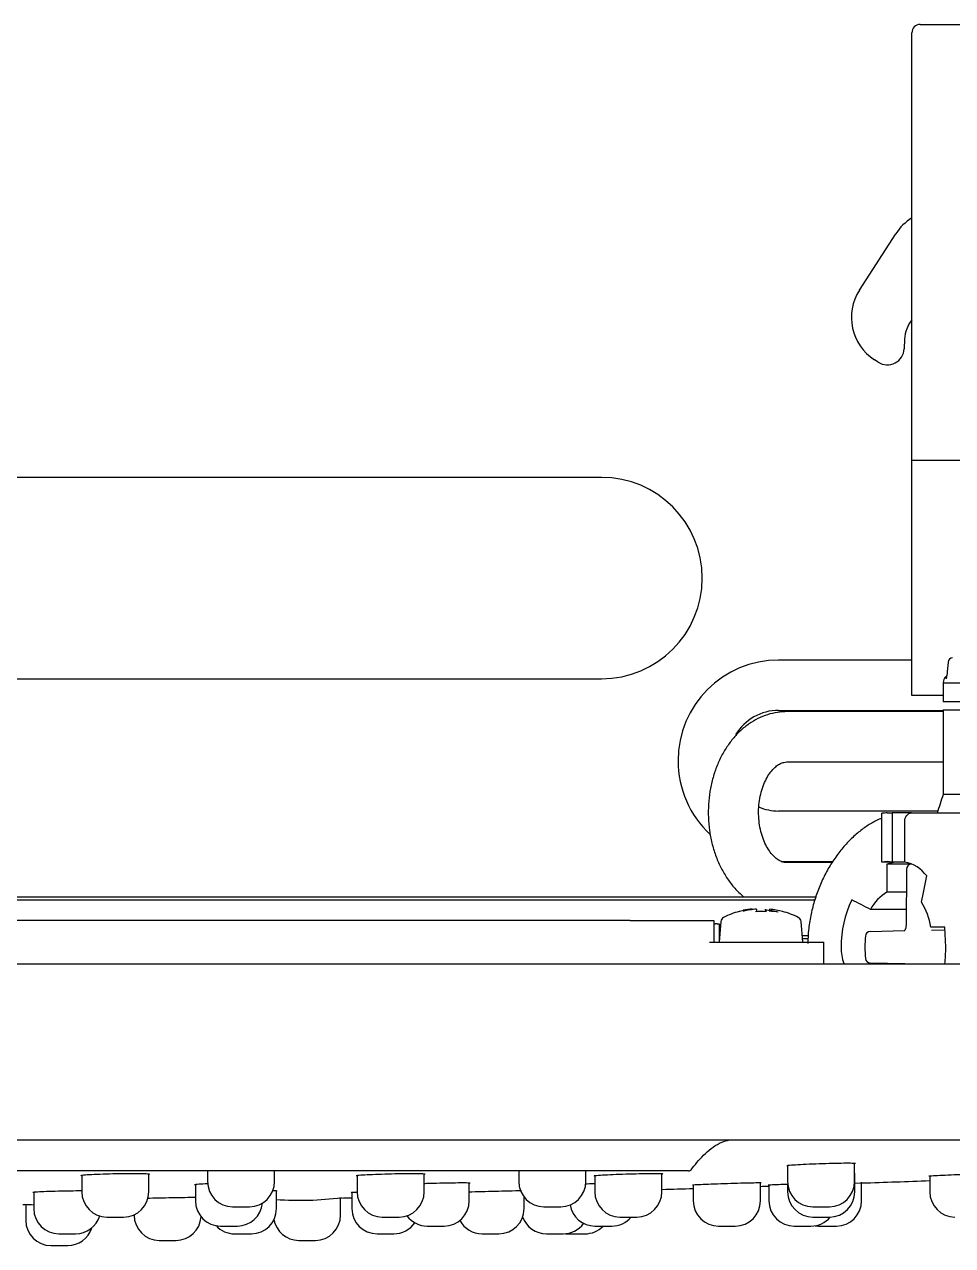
# Model space of a CAD drawing. Header units: millimetres. Extents: x -60 to 7633, y -2614 to 2146.
# Drawn here: x 7471.1 to 7526.4, y -2108.7 to -2035.9 of the extents above; entities that cross this region are included whole.
import ezdxf

# ---------------------------------------------------------------- set-up
doc = ezdxf.new("R2010")
doc.units = ezdxf.units.MM
doc.layers.get('0').update_dxf_attribs({"color": 250})

msp = doc.modelspace()

# ---------------------------------------------------------------- linework, layer by layer
at = {"linetype": 'Continuous'}
for p, q in [((7524.001, -2056.898), (7524.001, -2036.398)), ((7524.501, -2035.898), (7564.001, -2035.898)), ((7520.876, -2051.736), (7523.04, -2048.372)), ((7523.568, -2054.658), (7523.54, -2055.234)), ((7522, -2056.027), (7521.775, -2055.882)), ((7524.001, -2061.898), (7524.001, -2056.898)), ((7528.001, -2061.898), (7524.001, -2061.898)), ((7524.001, -2066.898), (7524.001, -2061.898)), ((7475.501, -2062.896), (7457.492, -2062.896)), ((7505.501, -2062.896), (7475.501, -2062.896)), ((7524.001, -2070.898), (7524.001, -2066.898)), ((7524.001, -2075.898), (7524.001, -2070.898)), ((7524.001, -2073.782), (7516.057, -2073.782)), ((7526.164, -2073.92), (7526.11, -2074.475)), ((7457.455, -2074.896), (7475.501, -2074.896)), ((7475.501, -2074.896), (7505.501, -2074.896)), ((7525.882, -2075.022), (7525.871, -2075.148)), ((7525.871, -2075.148), (7562.097, -2075.148)), ((7525.871, -2075.148), (7525.873, -2076.248)), ((7525.873, -2075.898), (7524.001, -2075.898)), ((7525.873, -2076.248), (7562.096, -2076.248)), ((7516.057, -2076.782), (7525.871, -2076.782)), ((7525.871, -2076.843), (7516.541, -2076.859)), ((7525.871, -2076.748), (7561.613, -2076.748)), ((7525.871, -2076.748), (7525.871, -2081.796)), ((7516.546, -2079.859), (7525.871, -2079.843)), ((7561.613, -2081.796), (7525.871, -2081.796)), ((7525.546, -2082.782), (7516.057, -2082.782)), ((7522.215, -2085.823), (7522.215, -2082.914)), ((7522.521, -2082.898), (7522.827, -2082.898)), ((7523.971, -2082.898), (7522.827, -2082.898)), ((7522.827, -2082.898), (7522.827, -2085.823)), ((7523.971, -2082.898), (7528.014, -2082.898)), ((7523.575, -2085.823), (7523.575, -2083.398)), ((7516.206, -2085.782), (7519.289, -2085.782)), ((7519.238, -2085.855), (7516.541, -2085.859)), ((7522.827, -2085.823), (7522.215, -2085.823)), ((7522.963, -2085.823), (7522.518, -2085.942)), ((7523.968, -2085.942), (7522.518, -2085.942)), ((7522.518, -2085.942), (7522.518, -2087.611)), ((7523.575, -2085.823), (7522.827, -2085.823)), ((7523.688, -2086.239), (7523.652, -2089.604)), ((7440.271, -2087.896), (7518.313, -2087.896)), ((7518.229, -2088.096), (7464.941, -2088.096)), ((7523.673, -2087.611), (7522.518, -2087.611)), ((7513.706, -2088.769), (7513.706, -2088.78)), ((7514.498, -2088.631), (7514.483, -2088.632)), ((7514.498, -2088.631), (7514.498, -2088.669)), ((7514.745, -2088.632), (7514.74, -2088.631)), ((7514.745, -2088.632), (7514.745, -2088.776)), ((7515.262, -2088.631), (7515.257, -2088.632)), ((7515.257, -2088.632), (7515.257, -2088.776)), ((7515.519, -2088.632), (7515.504, -2088.631)), ((7515.504, -2088.631), (7515.504, -2088.669)), ((7516.296, -2088.769), (7516.296, -2088.78)), ((7523.662, -2088.646), (7521.531, -2088.646)), ((7507.201, -2089.298), (7330.801, -2089.298)), ((7507.201, -2089.298), (7512.201, -2089.298)), ((7512.201, -2089.298), (7512.201, -2090.598)), ((7512.201, -2089.498), (7512.301, -2089.498)), ((7512.401, -2089.498), (7512.301, -2089.498)), ((7512.401, -2089.498), (7512.501, -2089.498)), ((7512.609, -2089.364), (7512.501, -2090.598)), ((7512.501, -2089.498), (7512.501, -2090.598)), ((7517.501, -2090.598), (7517.393, -2089.364)), ((7517.466, -2090.196), (7517.854, -2090.196)), ((7521.523, -2089.956), (7523.584, -2089.897)), ((7525.957, -2089.698), (7525.132, -2089.698)), ((7525.967, -2089.881), (7525.17, -2089.898)), ((7526.024, -2090.898), (7525.957, -2089.698)), ((7511.929, -2090.598), (7513.647, -2090.598)), ((7513.647, -2090.598), (7515.328, -2090.598)), ((7515.328, -2090.598), (7518.751, -2090.598)), ((7517.821, -2090.396), (7517.483, -2090.396)), ((7518.751, -2091.898), (7518.751, -2090.598)), ((7229.501, -2091.898), (7608.501, -2091.898)), ((7523.583, -2091.898), (7521.523, -2091.84)), ((7608.501, -2102.398), (7229.501, -2102.398)), ((7516.587, -2103.926), (7516.587, -2104.867)), ((7520.587, -2104.867), (7520.587, -2103.754)), ((7508.103, -2104.234), (7329.899, -2104.234)), ((7474.501, -2104.51), (7474.501, -2105.48)), ((7478.501, -2105.48), (7478.501, -2104.432)), ((7482.001, -2104.234), (7482.001, -2104.867)), ((7486.001, -2104.867), (7486.001, -2104.234)), ((7490.921, -2104.521), (7490.921, -2105.48)), ((7494.921, -2105.48), (7494.921, -2104.422)), ((7500.563, -2104.234), (7500.563, -2104.867)), ((7504.563, -2104.867), (7504.563, -2104.234)), ((7505.096, -2104.531), (7505.096, -2105.48)), ((7510.69, -2104.234), (7508.103, -2104.234)), ((7509.096, -2105.48), (7509.096, -2104.367)), ((7520.594, -2105.48), (7520.594, -2104.367)), ((7525.066, -2104.548), (7525.066, -2105.48)), ((7471.638, -2105.51), (7471.638, -2106.481)), ((7481.28, -2105.053), (7481.28, -2106.018)), ((7486.115, -2106.481), (7486.115, -2105.432)), ((7490.613, -2105.525), (7490.613, -2106.481)), ((7497.605, -2106.018), (7497.605, -2104.96)), ((7510.97, -2105.077), (7510.97, -2106.018)), ((7514.97, -2106.018), (7514.97, -2104.905)), ((7515.482, -2105.082), (7515.482, -2106.018)), ((7516.594, -2105.013), (7516.594, -2105.48)), ((7520.605, -2104.965), (7521.049, -2104.95)), ((7521.001, -2106.018), (7521.001, -2104.905)), ((7471.165, -2106.216), (7471.165, -2107.181)), ((7489.937, -2106.869), (7489.937, -2105.821)), ((7500.875, -2106.481), (7500.875, -2105.782)), ((7476.001, -2106.98), (7477.001, -2106.98)), ((7477.623, -2106.845), (7477.623, -2106.869)), ((7483.501, -2106.367), (7484.501, -2106.367)), ((7492.421, -2106.98), (7493.421, -2106.98)), ((7502.063, -2106.367), (7503.063, -2106.367)), ((7506.596, -2106.98), (7507.596, -2106.98)), ((7518.087, -2106.367), (7519.087, -2106.367)), ((7518.094, -2106.98), (7519.094, -2106.98)), ((7482.78, -2107.518), (7483.78, -2107.518)), ((7495.105, -2107.518), (7496.105, -2107.518)), ((7505.103, -2107.518), (7506.103, -2107.518)), ((7512.47, -2107.518), (7513.47, -2107.518)), ((7516.982, -2107.518), (7517.982, -2107.518)), ((7518.501, -2107.518), (7519.501, -2107.518)), ((7473.138, -2107.981), (7474.138, -2107.981)), ((7479.123, -2108.369), (7480.123, -2108.369)), ((7483.615, -2107.981), (7484.615, -2107.981)), ((7487.437, -2108.369), (7488.437, -2108.369)), ((7492.113, -2107.981), (7493.113, -2107.981)), ((7498.375, -2107.981), (7499.375, -2107.981)), ((7502.21, -2107.981), (7503.21, -2107.981)), ((7503.501, -2107.981), (7504.501, -2107.981)), ((7472.665, -2108.681), (7473.665, -2108.681))]:
    msp.add_line(p, q, dxfattribs=at)
for centre, radius, start, end in [((7524.501, -2036.398), 0.5, 90, 180), ((7525.563, -2049.996), 3, 121.37518, 147.24099), ((7523.398, -2053.359), 3, 147.24099, 237.24099), ((7525.566, -2054.754), 2, 141.4866, 177.24099), ((7522.542, -2055.186), 1, 237.24099, 357.24099), ((7505.501, -2068.896), 6, 0, 90), ((7505.501, -2068.896), 6, 270, 0), ((7516.057, -2079.782), 6, 90, 180), ((7526.461, -2073.946), 0.3, 96.04736, 174.45094), ((7526.181, -2075.048), 0.3, 112.29881, 175), ((7516.057, -2079.782), 3, 90, 148.8156), ((7516.057, -2079.782), 6, 180, 227.10329), ((7551.821, -2090.898), 27.5, 160.67149, 163.10138), ((7516.057, -2079.782), 3, 246.53468, 270), ((7523.187, -2087.893), 2.106, 36.13734, 79.37034), ((7523.988, -2086.242), 0.3, 102.65741, 179.38792), ((7526.278, -2090.879), 6.497, 154.43666, 180.17243), ((7523.949, -2089.962), 2.752, 121.33208, 151.45285), ((7515.001, -2093.598), 5, 105.01073, 116.44584), ((7515.001, -2093.598), 4.829, 86.15615, 93.84385), ((7515.001, -2093.598), 5, 63.55416, 74.98927), ((7521.047, -2090.381), 4.142, 9.49195, 31.46896), ((7512.908, -2089.39), 0.3, 116.44584, 175), ((7517.094, -2089.39), 0.3, 5, 63.55416), ((7529.154, -2090.898), 7.951, 175.18129, 184.80873), ((7521.53, -2090.256), 0.3, 91.6336, 175.17106), ((7521.53, -2091.54), 0.3, 184.81884, 268.3664), ((7483.501, -2104.867), 1.5, 180, 270), ((7484.501, -2104.867), 1.5, 270, 0), ((7502.063, -2104.867), 1.5, 180, 270), ((7503.063, -2104.867), 1.5, 270, 0), ((7510.69, -2104.034), 0.2, 269.99973, 319.85726), ((7518.087, -2104.867), 1.5, 180, 270), ((7519.087, -2104.867), 1.5, 270, 0), ((7419.001, 893.314), 3000, 271.949094, 272.026108), ((7476.001, -2105.48), 1.5, 180, 270), ((7477.001, -2105.48), 1.5, 270, 0), ((7492.421, -2105.48), 1.5, 180, 270), ((7493.421, -2105.48), 1.5, 270, 0), ((7506.596, -2105.48), 1.5, 180, 270), ((7507.596, -2105.48), 1.5, 270, 0), ((7419.001, 893.314), 3000, 271.720949, 271.756759), ((7419.001, 893.314), 3000, 271.833191, 271.842965), ((7518.094, -2105.48), 1.5, 180, 270), ((7519.094, -2105.48), 1.5, 270, 0), ((7526.566, -2105.48), 1.5, 180, 270), ((7419.001, 893.314), 3000, 270.992874, 270.996317), ((7472.726, -2081.859), 24.412, 266.22111, 267.43955), ((7482.78, -2106.018), 1.5, 180, 270), ((7483.78, -2106.018), 1.5, 270, 354.86704), ((7487.496, -2086.702), 19.281, 265.84136, 277.41778), ((7419.001, 893.314), 3000, 271.354914, 271.367821), ((7496.105, -2106.018), 1.5, 270, 0), ((7505.103, -2106.018), 1.5, 189.21852, 270), ((7512.47, -2106.018), 1.5, 180, 270), ((7513.47, -2106.018), 1.5, 270, 0), ((7516.982, -2106.018), 1.5, 180, 270), ((7519.501, -2106.018), 1.5, 270, 0), ((7473.138, -2106.481), 1.5, 180, 270), ((7474.138, -2106.481), 1.5, 270, 343.07916), ((7479.123, -2106.869), 1.5, 180, 270), ((7480.123, -2106.869), 1.5, 270, 356.18341), ((7484.615, -2106.481), 1.5, 270, 0), ((7488.437, -2106.869), 1.5, 270, 0), ((7492.113, -2106.481), 1.5, 180, 270), ((7495.105, -2106.018), 1.5, 216.1735, 270), ((7499.375, -2106.481), 1.5, 270, 0), ((7502.21, -2106.481), 1.5, 199.10353, 270), ((7506.103, -2106.018), 1.5, 270, 320.11449), ((7517.982, -2106.018), 1.5, 270, 320.14008), ((7472.665, -2107.181), 1.5, 180, 270), ((7473.665, -2107.181), 1.5, 270, 342.36031), ((7483.615, -2106.481), 1.5, 222.43752, 270), ((7487.437, -2106.869), 1.5, 190.41572, 270), ((7493.113, -2106.481), 1.5, 270, 326.06542), ((7498.375, -2106.481), 1.5, 207.93126, 270), ((7503.21, -2106.481), 1.5, 270, 324.26905), ((7504.501, -2106.481), 1.5, 270, 316.26178), ((7518.501, -2106.018), 1.5, 260.03335, 270), ((7503.501, -2106.481), 1.5, 264.42701, 270)]:
    msp.add_arc(centre, radius, start, end, dxfattribs=at)
for centre, major_axis, ratio, start_param, end_param in [((7526.461, -2073.946), (0.299, -0.029), 0.074533, 3.141593, 3.261196), ((7522.521, -2090.898), (0, -8), 0.612042, 3.141593, 3.204133), ((7522.521, -2090.898), (0, -5.1), 0.612042, 3.043396, 3.23979), ((7501.13, -2094.407), (18.559, 76.762), 0.273127, -1.424337, -1.403866), ((7501.13, -2089.621), (27.939, -6.755), 0.273127, 0.820409, 0.876862), ((7515.019, -2093.598), (0, 4.995), 1, 0.107561, 0.266084), ((7514.781, -2093.598), (0, 4.976), 1, 0.05697, 0.169096), ((7515.152, -2093.598), (0, 4.985), 1, 0.082766, 0.243405), ((7514.792, -2093.598), (0, 4.967), 1, 0.009447, 0.02384), ((7515.21, -2093.598), (0, 4.82), 1, -0.02384, -0.009447), ((7514.85, -2093.598), (0, 4.926), 1, -0.243405, -0.082766), ((7515.221, -2093.598), (0, 4.85), 1, -0.169096, -0.05697), ((7514.983, -2093.598), (0, 4.994), 1, -0.266084, -0.107561), ((7522.902, -2090.898), (0, 3.121), 1, 1.570796, 1.886574), ((7522.902, -2090.898), (0, -5.1), 0.612042, 1.373439, 1.570796)]:
    msp.add_ellipse(centre, major_axis=major_axis, ratio=ratio, start_param=start_param, end_param=end_param, dxfattribs=at)
for points, knots in [([(7526.108, -2074.472), (7526.108, -2074.477), (7526.102, -2074.545), (7526.085, -2074.676), (7526.062, -2074.811), (7526.045, -2074.885), (7526.038, -2074.906), (7526.038, -2074.908), (7526.038, -2074.908)], [0, 0, 0, 0, 0.0149253, 0.2042717, 0.3729323, 0.5051136, 0.583797, 0.6058943, 0.6058943, 0.6058943, 0.6058943]), ([(7516.541, -2076.859), (7516.39, -2076.864), (7516.074, -2076.876), (7515.528, -2076.983), (7514.956, -2077.191), (7514.408, -2077.49), (7513.897, -2077.873), (7513.427, -2078.338), (7513.006, -2078.879), (7512.642, -2079.489), (7512.341, -2080.157), (7512.108, -2080.871), (7511.948, -2081.618), (7511.863, -2082.386), (7511.854, -2083.163), (7511.922, -2083.937), (7512.066, -2084.694), (7512.286, -2085.425), (7512.579, -2086.117), (7512.945, -2086.757), (7513.378, -2087.333), (7513.739, -2087.698), (7513.948, -2087.875), (7513.982, -2087.903)], [0, 0, 0, 0, 0.0262383, 0.0648654, 0.1034922, 0.1424442, 0.1819824, 0.2222502, 0.2632483, 0.304851, 0.3468663, 0.3891102, 0.43144, 0.4738034, 0.5162076, 0.5586873, 0.6012737, 0.6440067, 0.6869054, 0.7299348, 0.7729423, 0.8156964, 0.8237054, 0.8237054, 0.8237054, 0.8237054]), ([(7516.541, -2085.859), (7516.511, -2085.858), (7516.422, -2085.855), (7516.257, -2085.816), (7516.035, -2085.705), (7515.799, -2085.52), (7515.56, -2085.253), (7515.333, -2084.901), (7515.139, -2084.482), (7514.99, -2084.008), (7514.892, -2083.495), (7514.852, -2082.959), (7514.872, -2082.419), (7514.95, -2081.895), (7515.082, -2081.405), (7515.26, -2080.967), (7515.473, -2080.595), (7515.705, -2080.299), (7515.942, -2080.082), (7516.168, -2079.943), (7516.371, -2079.871), (7516.482, -2079.862), (7516.546, -2079.859)], [0, 0, 0, 0, 0.024584, 0.084591, 0.136953, 0.18603, 0.238185, 0.288876, 0.339237, 0.389642, 0.440259, 0.491074, 0.541971, 0.592778, 0.643304, 0.69345, 0.743222, 0.792837, 0.842692, 0.893725, 0.947831, 1, 1, 1, 1]), ([(7523.575, -2083.398), (7523.575, -2083.266), (7523.618, -2083.137), (7523.764, -2082.953), (7523.866, -2082.898), (7523.971, -2082.898)], [0, 0, 0, 0, 0.5, 0.5, 1, 1, 1, 1]), ([(7522.209, -2083.204), (7522.103, -2083.247), (7521.804, -2083.382), (7521.311, -2083.67), (7520.746, -2084.093), (7520.203, -2084.603), (7519.693, -2085.191), (7519.225, -2085.849), (7518.81, -2086.572), (7518.457, -2087.346), (7518.169, -2088.164), (7517.959, -2089.007), (7517.825, -2089.864), (7517.801, -2090.383), (7517.79, -2090.675)], [0.1283376, 0.1283376, 0.1283376, 0.1283376, 0.1687019, 0.2430533, 0.319158, 0.3952993, 0.4716414, 0.5490115, 0.6258597, 0.702461, 0.7795331, 0.8556637, 0.9312048, 1, 1, 1, 1]), ([(7523.652, -2089.604), (7523.651, -2089.636), (7523.647, -2089.699), (7523.624, -2089.794), (7523.591, -2089.867), (7523.563, -2089.9), (7523.557, -2089.903), (7523.557, -2089.903)], [0, 0, 0, 0, 0.1321775, 0.3128779, 0.4672021, 0.6307785, 0.7511194, 0.7511194, 0.7511194, 0.7511194]), ([(7510.845, -2104.165), (7510.875, -2104.124), (7511.102, -2103.813), (7511.541, -2103.301), (7512.144, -2102.794), (7512.63, -2102.515), (7512.97, -2102.416), (7513.118, -2102.388)], [0, 0, 0, 0, 0.0393923, 0.3508178, 0.5143069, 0.6758943, 0.8042679, 0.8042679, 0.8042679, 0.8042679]), ([(7520.635, -2103.799), (7520.635, -2103.794), (7520.614, -2103.79), (7520.437, -2103.777), (7520.092, -2103.776), (7519.159, -2103.791), (7518.589, -2103.808), (7517.553, -2103.85), (7517.091, -2103.875), (7516.636, -2103.912), (7516.539, -2103.925), (7516.538, -2103.935)], [0.2096415, 0.2096415, 0.2096415, 0.2096415, 0.25, 0.25, 0.375, 0.375, 0.5, 0.5, 0.625, 0.625, 0.7096811, 0.7096811, 0.7096811, 0.7096811]), ([(7478.549, -2104.441), (7478.55, -2104.435), (7478.527, -2104.429), (7478.34, -2104.41), (7477.991, -2104.402), (7477.052, -2104.402), (7476.481, -2104.41), (7475.448, -2104.439), (7474.989, -2104.46), (7474.546, -2104.494), (7474.454, -2104.508), (7474.452, -2104.519)], [0.2079677, 0.2079677, 0.2079677, 0.2079677, 0.25, 0.25, 0.375, 0.375, 0.5, 0.5, 0.625, 0.625, 0.7079955, 0.7079955, 0.7079955, 0.7079955]), ([(7494.97, -2104.43), (7494.97, -2104.424), (7494.947, -2104.42), (7494.76, -2104.404), (7494.41, -2104.399), (7493.471, -2104.407), (7492.9, -2104.419), (7491.868, -2104.452), (7491.409, -2104.474), (7490.967, -2104.508), (7490.874, -2104.52), (7490.873, -2104.531)], [0.2079082, 0.2079082, 0.2079082, 0.2079082, 0.25, 0.25, 0.375, 0.375, 0.5, 0.5, 0.625, 0.625, 0.707936, 0.707936, 0.707936, 0.707936]), ([(7509.144, -2104.42), (7509.145, -2104.416), (7509.122, -2104.412), (7508.934, -2104.4), (7508.584, -2104.399), (7507.645, -2104.414), (7507.074, -2104.429), (7506.042, -2104.466), (7505.584, -2104.488), (7505.141, -2104.52), (7505.049, -2104.532), (7505.047, -2104.54)], [0.2078704, 0.2078704, 0.2078704, 0.2078704, 0.25, 0.25, 0.375, 0.375, 0.5, 0.5, 0.625, 0.625, 0.7078984, 0.7078984, 0.7078984, 0.7078984]), ([(7529.114, -2104.406), (7529.114, -2104.404), (7529.091, -2104.402), (7528.904, -2104.4), (7528.554, -2104.407), (7527.614, -2104.434), (7527.044, -2104.453), (7526.012, -2104.494), (7525.553, -2104.515), (7525.111, -2104.541), (7525.018, -2104.549), (7525.017, -2104.554)], [0.2078576, 0.2078576, 0.2078576, 0.2078576, 0.25, 0.25, 0.375, 0.375, 0.5, 0.5, 0.625, 0.625, 0.707887, 0.707887, 0.707887, 0.707887]), ([(7474.51, -2105.425), (7474.076, -2105.428), (7473.575, -2105.436), (7472.598, -2105.46), (7472.137, -2105.476), (7471.686, -2105.501), (7471.591, -2105.51), (7471.589, -2105.518)], [0.3890064, 0.3890064, 0.3890064, 0.3890064, 0.5, 0.5, 0.625, 0.625, 0.7091333, 0.7091333, 0.7091333, 0.7091333]), ([(7482.006, -2105.004), (7481.8, -2105.013), (7481.624, -2105.022), (7481.323, -2105.042), (7481.232, -2105.053), (7481.231, -2105.062)], [0.5635599, 0.5635599, 0.5635599, 0.5635599, 0.625, 0.625, 0.7068647, 0.7068647, 0.7068647, 0.7068647]), ([(7486.163, -2105.436), (7486.163, -2105.433), (7486.142, -2105.43), (7486.055, -2105.426), (7485.992, -2105.425), (7485.912, -2105.424)], [0.20917585, 0.20917585, 0.20917585, 0.20917585, 0.25, 0.25, 0.28898297, 0.28898297, 0.28898297, 0.28898297]), ([(7490.94, -2105.505), (7490.906, -2105.507), (7490.874, -2105.508), (7490.662, -2105.518), (7490.566, -2105.526), (7490.564, -2105.531)], [0.6111936, 0.6111936, 0.6111936, 0.6111936, 0.625, 0.625, 0.70927371, 0.70927371, 0.70927371, 0.70927371]), ([(7497.653, -2104.966), (7497.654, -2104.962), (7497.63, -2104.958), (7497.436, -2104.948), (7497.083, -2104.948), (7496.139, -2104.96), (7495.568, -2104.974), (7495.005, -2104.991), (7494.958, -2104.993), (7494.912, -2104.994)], [0.206682, 0.206682, 0.206682, 0.206682, 0.25, 0.25, 0.375, 0.375, 0.5, 0.5, 0.5115383, 0.5115383, 0.5115383, 0.5115383]), ([(7500.726, -2105.423), (7500.55, -2105.424), (7500.265, -2105.429), (7499.442, -2105.446), (7498.872, -2105.46), (7498.076, -2105.484), (7497.814, -2105.492), (7497.589, -2105.5)], [0.2798483, 0.2798483, 0.2798483, 0.2798483, 0.375, 0.375, 0.5, 0.5, 0.5673, 0.5673, 0.5673, 0.5673]), ([(7505.091, -2105), (7505.077, -2105), (7505.063, -2105.001), (7504.864, -2105.007), (7504.686, -2105.014), (7504.521, -2105.02)], [0.49670084, 0.49670084, 0.49670084, 0.49670084, 0.5, 0.5, 0.54512732, 0.54512732, 0.54512732, 0.54512732]), ([(7515.018, -2104.954), (7515.019, -2104.952), (7514.994, -2104.95), (7514.8, -2104.949), (7514.446, -2104.954), (7513.502, -2104.978), (7512.931, -2104.995), (7511.901, -2105.031), (7511.446, -2105.049), (7511.012, -2105.071), (7510.923, -2105.078), (7510.922, -2105.082)], [0.2065422, 0.2065422, 0.2065422, 0.2065422, 0.25, 0.25, 0.375, 0.375, 0.5, 0.5, 0.625, 0.625, 0.7065705, 0.7065705, 0.7065705, 0.7065705]), ([(7516.587, -2105.037), (7516.216, -2105.05), (7515.898, -2105.062), (7515.524, -2105.078), (7515.434, -2105.083), (7515.433, -2105.085)], [0.5283991, 0.5283991, 0.5283991, 0.5283991, 0.625, 0.625, 0.7065629, 0.7065629, 0.7065629, 0.7065629]), ([(7481.299, -2105.821), (7481.128, -2105.821), (7480.907, -2105.824), (7480.179, -2105.833), (7479.609, -2105.844), (7478.847, -2105.862), (7478.615, -2105.868), (7478.41, -2105.874)], [0.3060362, 0.3060362, 0.3060362, 0.3060362, 0.375, 0.375, 0.5, 0.5, 0.5592938, 0.5592938, 0.5592938, 0.5592938])]:
    msp.add_open_spline(points, degree=3, knots=knots, dxfattribs=at)

doc.saveas('drawing.dxf')
